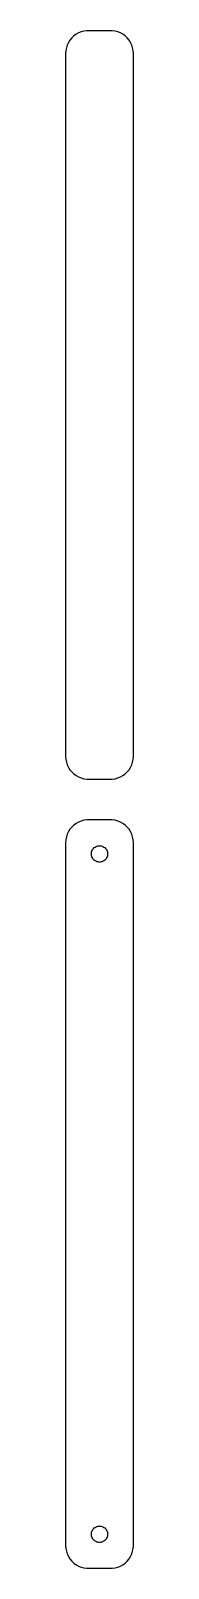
# Model space of a CAD drawing. Header units: metres. Extents: x -8 to 8, y 92 to 430.
import ezdxf

# ---------------------------------------------------------------- set-up
doc = ezdxf.new("R2010")
doc.units = ezdxf.units.M

msp = doc.modelspace()

# ---------------------------------------------------------------- linework, layer by layer
for p, q in [((-7.14888, 427.341), (-7.34291, 426.743)), ((-6.88153, 427.909), (-7.14888, 427.341)), ((-6.54507, 428.439), (-6.88153, 427.909)), ((-6.14484, 428.923), (-6.54507, 428.439)), ((-5.68712, 429.353), (-6.14484, 428.923)), ((-5.17912, 429.722), (-5.68712, 429.353)), ((-4.62889, 430.024), (-5.17912, 429.722)), ((-4.04507, 430.255), (-4.62889, 430.024)), ((-3.4369, 430.411), (-4.04507, 430.255)), ((-2.81395, 430.49), (-3.4369, 430.411)), ((2.81395, 430.49), (-2.81395, 430.49)), ((3.4369, 430.411), (2.81395, 430.49)), ((4.04507, 430.255), (3.4369, 430.411)), ((4.62889, 430.024), (4.04507, 430.255)), ((5.17912, 429.722), (4.62889, 430.024)), ((5.68712, 429.353), (5.17912, 429.722)), ((6.14484, 428.923), (5.68712, 429.353)), ((6.54507, 428.439), (6.14484, 428.923)), ((6.88153, 427.909), (6.54507, 428.439)), ((7.14888, 427.341), (6.88153, 427.909)), ((7.34291, 426.743), (7.14888, 427.341)), ((-7.46057, 426.127), (-7.5, 425.5)), ((-7.5, 425.5), (-7.5, 270.5)), ((-7.34291, 426.743), (-7.46057, 426.127)), ((7.46057, 426.127), (7.34291, 426.743)), ((7.5, 425.5), (7.46057, 426.127)), ((7.5, 270.5), (7.5, 425.5)), ((-7.5, 270.5), (-7.46057, 269.873)), ((-7.46057, 269.873), (-7.34291, 269.257)), ((-7.34291, 269.257), (-7.14888, 268.659)), ((-7.14888, 268.659), (-6.88153, 268.091)), ((-6.88153, 268.091), (-6.54507, 267.561)), ((6.54507, 267.561), (6.88153, 268.091)), ((6.88153, 268.091), (7.14888, 268.659)), ((7.14888, 268.659), (7.34291, 269.257)), ((7.34291, 269.257), (7.46057, 269.873)), ((7.46057, 269.873), (7.5, 270.5)), ((-6.54507, 267.561), (-6.14484, 267.077)), ((-6.14484, 267.077), (-5.68712, 266.647)), ((-5.68712, 266.647), (-5.17912, 266.278)), ((-5.17912, 266.278), (-4.62889, 265.976)), ((-4.62889, 265.976), (-4.04507, 265.745)), ((-4.04507, 265.745), (-3.4369, 265.589)), ((-3.4369, 265.589), (-2.81395, 265.51)), ((-2.81395, 265.51), (2.81395, 265.51)), ((2.81395, 265.51), (3.4369, 265.589)), ((3.4369, 265.589), (4.04507, 265.745)), ((4.04507, 265.745), (4.62889, 265.976)), ((4.62889, 265.976), (5.17912, 266.278)), ((5.17912, 266.278), (5.68712, 266.647)), ((5.68712, 266.647), (6.14484, 267.077)), ((6.14484, 267.077), (6.54507, 267.561)), ((-6.54507, 254.439), (-6.88153, 253.909)), ((-6.14484, 254.923), (-6.54507, 254.439)), ((-5.68712, 255.353), (-6.14484, 254.923)), ((-5.17912, 255.722), (-5.68712, 255.353)), ((-4.62889, 256.024), (-5.17912, 255.722)), ((-4.04507, 256.255), (-4.62889, 256.024)), ((-3.4369, 256.411), (-4.04507, 256.255)), ((-2.81395, 256.49), (-3.4369, 256.411)), ((2.81395, 256.49), (-2.81395, 256.49)), ((3.4369, 256.411), (2.81395, 256.49)), ((4.04507, 256.255), (3.4369, 256.411)), ((4.62889, 256.024), (4.04507, 256.255)), ((5.17912, 255.722), (4.62889, 256.024)), ((5.68712, 255.353), (5.17912, 255.722)), ((6.14484, 254.923), (5.68712, 255.353)), ((6.54507, 254.439), (6.14484, 254.923)), ((6.88153, 253.909), (6.54507, 254.439)), ((-7.46057, 252.127), (-7.5, 251.5)), ((-7.5, 251.5), (-7.5, 96.5)), ((-7.34291, 252.743), (-7.46057, 252.127)), ((-7.14888, 253.341), (-7.34291, 252.743)), ((-6.88153, 253.909), (-7.14888, 253.341)), ((7.14888, 253.341), (6.88153, 253.909)), ((7.34291, 252.743), (7.14888, 253.341)), ((7.46057, 252.127), (7.34291, 252.743)), ((7.5, 251.5), (7.46057, 252.127)), ((7.5, 96.5), (7.5, 251.5)), ((-1.79999, 249), (-1.7858, 249.226)), ((-1.7858, 248.774), (-1.79999, 249)), ((-1.7858, 249.226), (-1.74344, 249.448)), ((-1.74344, 248.552), (-1.7858, 248.774)), ((-1.74344, 249.448), (-1.67358, 249.663)), ((-1.67358, 248.337), (-1.74344, 248.552)), ((-1.67358, 249.663), (-1.57735, 249.867)), ((-1.57735, 248.133), (-1.67358, 248.337)), ((-1.57735, 249.867), (-1.45622, 250.058)), ((-1.45622, 247.942), (-1.57735, 248.133)), ((-1.45622, 250.058), (-1.31213, 250.232)), ((-1.31213, 247.768), (-1.45622, 247.942)), ((-1.31213, 250.232), (-1.14735, 250.387)), ((-1.14735, 247.613), (-1.31213, 247.768)), ((-1.14735, 250.387), (-0.964478, 250.52)), ((-0.964478, 247.48), (-1.14735, 247.613)), ((-0.964478, 250.52), (-0.766388, 250.629)), ((-0.766388, 247.371), (-0.964478, 247.48)), ((-0.766388, 250.629), (-0.556229, 250.712)), ((-0.556229, 250.712), (-0.33728, 250.768)), ((-0.33728, 250.768), (-0.113022, 250.796)), ((-0.113022, 250.796), (0.113022, 250.796)), ((0.113022, 250.796), (0.33728, 250.768)), ((0.33728, 250.768), (0.556229, 250.712)), ((0.556229, 250.712), (0.766388, 250.629)), ((0.766388, 250.629), (0.964478, 250.52)), ((0.964478, 247.48), (0.766388, 247.371)), ((0.964478, 250.52), (1.14735, 250.387)), ((1.14735, 247.613), (0.964478, 247.48)), ((1.14735, 250.387), (1.31213, 250.232)), ((1.31213, 247.768), (1.14735, 247.613)), ((1.31213, 250.232), (1.45622, 250.058)), ((1.45622, 247.942), (1.31213, 247.768)), ((1.45622, 250.058), (1.57735, 249.867)), ((1.57735, 248.133), (1.45622, 247.942)), ((1.57735, 249.867), (1.67358, 249.663)), ((1.67358, 248.337), (1.57735, 248.133)), ((1.67358, 249.663), (1.74344, 249.448)), ((1.74344, 248.552), (1.67358, 248.337)), ((1.74344, 249.448), (1.7858, 249.226)), ((1.7858, 248.774), (1.74344, 248.552)), ((1.7858, 249.226), (1.79999, 249)), ((1.79999, 249), (1.7858, 248.774)), ((-0.556229, 247.288), (-0.766388, 247.371)), ((-0.33728, 247.232), (-0.556229, 247.288)), ((-0.113022, 247.204), (-0.33728, 247.232)), ((0.113022, 247.204), (-0.113022, 247.204)), ((0.33728, 247.232), (0.113022, 247.204)), ((0.556229, 247.288), (0.33728, 247.232)), ((0.766388, 247.371), (0.556229, 247.288)), ((-1.79999, 99), (-1.7858, 99.2256)), ((-1.7858, 98.7744), (-1.79999, 99)), ((-1.7858, 99.2256), (-1.74344, 99.4476)), ((-1.74344, 98.5524), (-1.7858, 98.7744)), ((-1.74344, 99.4476), (-1.67358, 99.6626)), ((-1.67358, 98.3374), (-1.74344, 98.5524)), ((-1.67358, 99.6626), (-1.57735, 99.8672)), ((-1.57735, 98.1328), (-1.67358, 98.3374)), ((-1.57735, 99.8672), (-1.45622, 100.058)), ((-1.45622, 100.058), (-1.31213, 100.232)), ((-1.31213, 100.232), (-1.14735, 100.387)), ((-1.14735, 100.387), (-0.964478, 100.52)), ((-0.964478, 100.52), (-0.766388, 100.629)), ((-0.766388, 100.629), (-0.556229, 100.712)), ((-0.556229, 100.712), (-0.33728, 100.768)), ((-0.33728, 100.768), (-0.113022, 100.796)), ((-0.113022, 100.796), (0.113022, 100.796)), ((0.113022, 100.796), (0.33728, 100.768)), ((0.33728, 100.768), (0.556229, 100.712)), ((0.556229, 100.712), (0.766388, 100.629)), ((0.766388, 100.629), (0.964478, 100.52)), ((0.964478, 100.52), (1.14735, 100.387)), ((1.14735, 100.387), (1.31213, 100.232)), ((1.31213, 100.232), (1.45622, 100.058)), ((1.45622, 100.058), (1.57735, 99.8672)), ((1.57735, 99.8672), (1.67358, 99.6626)), ((1.67358, 98.3374), (1.57735, 98.1328)), ((1.67358, 99.6626), (1.74344, 99.4476)), ((1.74344, 98.5524), (1.67358, 98.3374)), ((1.74344, 99.4476), (1.7858, 99.2256)), ((1.7858, 98.7744), (1.74344, 98.5524)), ((1.7858, 99.2256), (1.79999, 99)), ((1.79999, 99), (1.7858, 98.7744)), ((-7.5, 96.5), (-7.46057, 95.8733)), ((-7.46057, 95.8733), (-7.34291, 95.2566)), ((-7.34291, 95.2566), (-7.14888, 94.6594)), ((-1.45622, 97.942), (-1.57735, 98.1328)), ((-1.31213, 97.7678), (-1.45622, 97.942)), ((-1.14735, 97.6131), (-1.31213, 97.7678)), ((-0.964478, 97.4802), (-1.14735, 97.6131)), ((-0.766388, 97.3713), (-0.964478, 97.4802)), ((-0.556229, 97.2881), (-0.766388, 97.3713)), ((-0.33728, 97.2319), (-0.556229, 97.2881)), ((-0.113022, 97.2036), (-0.33728, 97.2319)), ((0.113022, 97.2036), (-0.113022, 97.2036)), ((0.33728, 97.2319), (0.113022, 97.2036)), ((0.556229, 97.2881), (0.33728, 97.2319)), ((0.766388, 97.3713), (0.556229, 97.2881)), ((0.964478, 97.4802), (0.766388, 97.3713)), ((1.14735, 97.6131), (0.964478, 97.4802)), ((1.31213, 97.7678), (1.14735, 97.6131)), ((1.45622, 97.942), (1.31213, 97.7678)), ((1.57735, 98.1328), (1.45622, 97.942)), ((7.14888, 94.6594), (7.34291, 95.2566)), ((7.34291, 95.2566), (7.46057, 95.8733)), ((7.46057, 95.8733), (7.5, 96.5)), ((-7.14888, 94.6594), (-6.88153, 94.0912)), ((-6.88153, 94.0912), (-6.54507, 93.5611)), ((-6.54507, 93.5611), (-6.14484, 93.0773)), ((-6.14484, 93.0773), (-5.68712, 92.6474)), ((-5.68712, 92.6474), (-5.17912, 92.2784)), ((-5.17912, 92.2784), (-4.62889, 91.9759)), ((-4.62889, 91.9759), (-4.04507, 91.7447)), ((-4.04507, 91.7447), (-3.4369, 91.5886)), ((-3.4369, 91.5886), (-2.81395, 91.5099)), ((2.81395, 91.5099), (3.4369, 91.5886)), ((3.4369, 91.5886), (4.04507, 91.7447)), ((4.04507, 91.7447), (4.62889, 91.9759)), ((4.62889, 91.9759), (5.17912, 92.2784)), ((5.17912, 92.2784), (5.68712, 92.6474)), ((5.68712, 92.6474), (6.14484, 93.0773)), ((6.14484, 93.0773), (6.54507, 93.5611)), ((6.54507, 93.5611), (6.88153, 94.0912)), ((6.88153, 94.0912), (7.14888, 94.6594)), ((-2.81395, 91.5099), (2.81395, 91.5099))]:
    msp.add_line(p, q)

doc.saveas('drawing.dxf')
